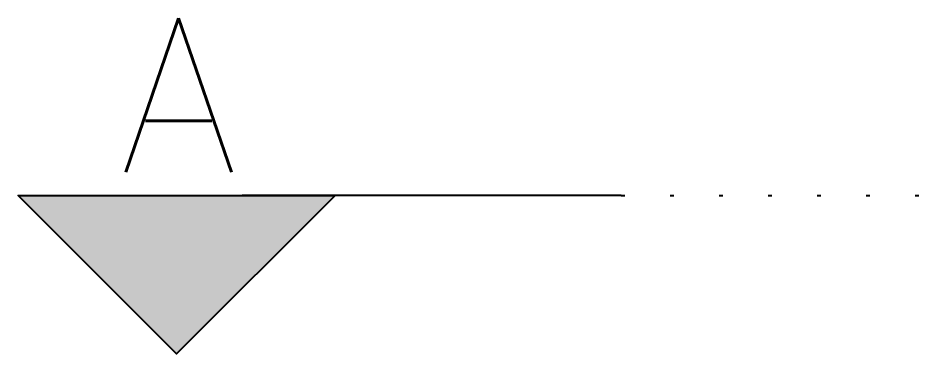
# Model space of a CAD drawing. Header units: millimetres. Extents: x 18963 to 156110, y 10619 to 121460.
# Drawn here: x 18980.02 to 19004.96, y 68660.54 to 68669.8 of the extents above; entities that cross this region are included whole.
import ezdxf

# ---------------------------------------------------------------- set-up
doc = ezdxf.new("R2010")
doc.units = ezdxf.units.MM
doc.header["$MEASUREMENT"] = 0
doc.linetypes.add('DOT2', pattern=[0.125, 0, -0.125])
doc.layers.add('Ano_Line_Section', color=95, linetype='Continuous')
doc.layers.add('Hth_Section tag', color=204, linetype='Continuous')
doc.styles.add('MSA_Standard', font='romans.shx')

# ---------------------------------------------------------------- blocks, each defined once
blk = doc.blocks.new('Section Tag')
at = {"layer": 'Hth_Section tag', "extrusion": (-2.77205e-08, -6.69233e-08, 1)}
h = blk.add_hatch(color=256, dxfattribs=at)
h.dxf.hatch_style = 1
h.paths.add_polyline_path([(10091, 16097.8), (10275, 16281.7), (10091, 16465.7)])
at = {"layer": 'Ano_Line_Section', "extrusion": (-2.77205e-08, -6.69233e-08, 1), "elevation": 0}
blk.add_lwpolyline([(10091, 16097.8), (10275, 16281.7), (10091, 16465.7)], close=True, dxfattribs=at)
at = {"layer": 'Ano_Line_Section', "elevation": 0}
blk.add_lwpolyline([(10091, 15765.7), (10091, 16205.5)], dxfattribs=at)

msp = doc.modelspace()

# ---------------------------------------------------------------- linework, layer by layer
at = {"layer": 'Ano_Line_Section', "linetype": 'DOT2', "ltscale": 10, "extrusion": (-1.75028e-12, 1, 0), "elevation": 68664.906}
msp.add_lwpolyline([(-18996.649, 0), (-19004.964, 0)], dxfattribs=at)

# ---------------------------------------------------------------- block references
at = {"layer": 'Ano_Line_Section', "xscale": -0.02375449428017497, "yscale": 0.02375449428017497, "zscale": 0.02375449428017497, "rotation": 90}
msp.add_blockref('Section Tag', (19371.155, 68904.613, 0), dxfattribs=at)

# ---------------------------------------------------------------- texts
at = {"layer": 'Ano_Line_Section', "insert": (18984.447, 68669.799, 0), "char_height": 4.25, "attachment_point": 2, "style": 'MSA_Standard'}
msp.add_mtext_dynamic_manual_height_columns('A', width=2.79488, gutter_width=12.5, heights=[0], dxfattribs=at)

doc.saveas('drawing.dxf')
